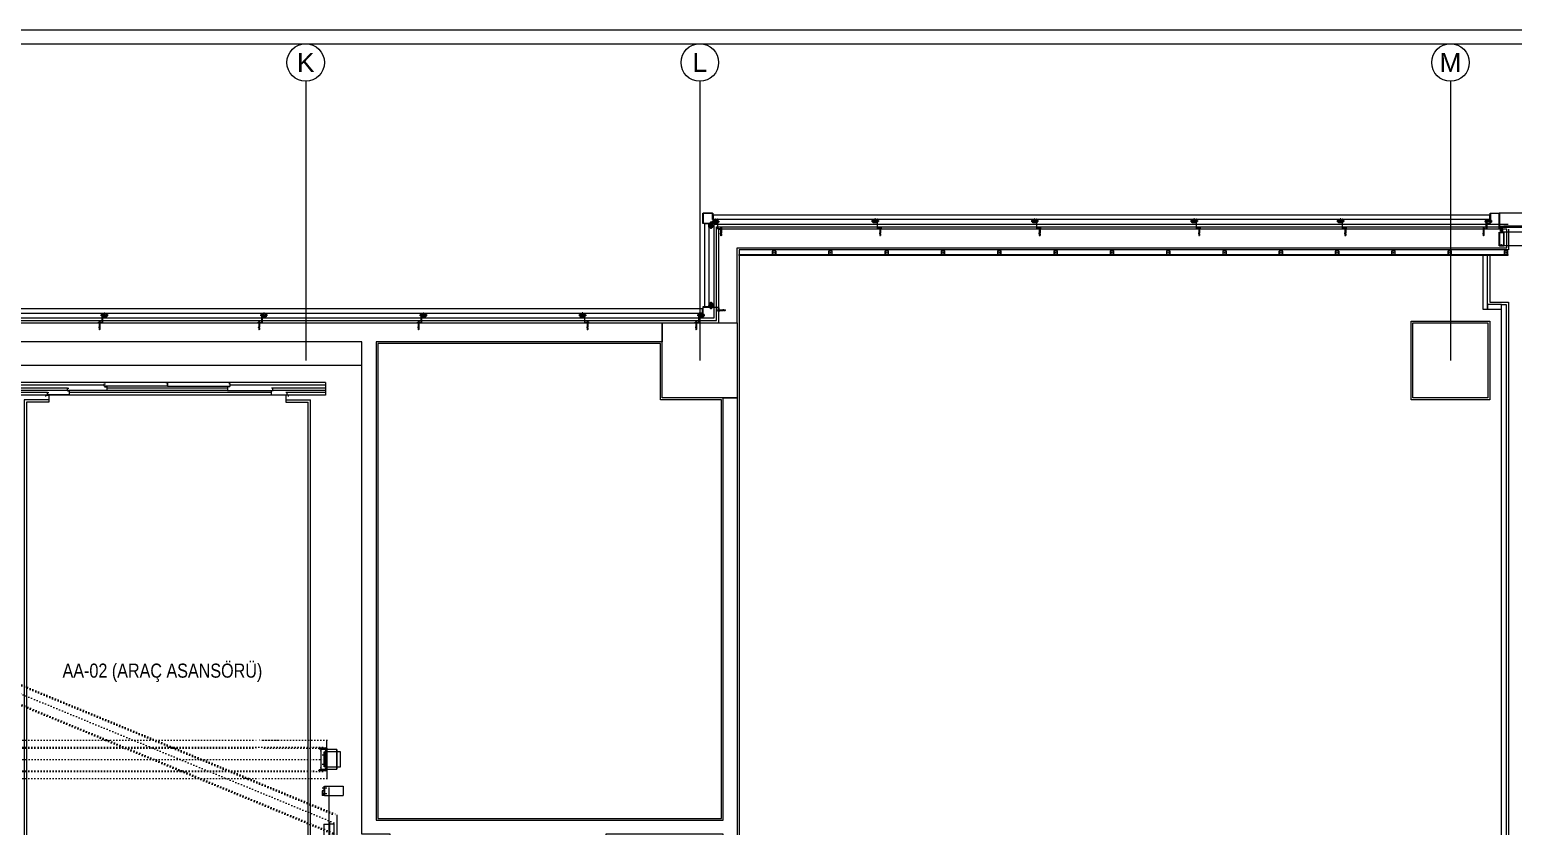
# Model space of a CAD drawing. Extents: x -2365 to 41970, y -230 to 8114.
# Drawn here: x 24722 to 26303, y 3356 to 4205 of the extents above; entities that cross this region are included whole.
import ezdxf
from ezdxf.enums import TextEntityAlignment as Align

# ---------------------------------------------------------------- set-up
doc = ezdxf.new("R2010")
doc.units = 0
doc.header["$LTSCALE"] = 25
doc.linetypes.add('DOT2', pattern=[0.125, 0, -0.125])
doc.linetypes.add('Grundrisse$0$AUSGEZOGEN', pattern=[2, 1, 1])
doc.layers.get('0').update_dxf_attribs({"color": 9, "lineweight": 9})
for name, color, linetype, lineweight in [('00', 9, 'Continuous', 9), ('01', 9, 'Continuous', 9), ('06C', 9, 'Continuous', 9), ('06D', 9, 'Continuous', 9), ('10', 9, 'Continuous', 9), ('10A', 9, 'Continuous', 9), ('11', 9, 'Continuous', 9), ('14', 9, 'Continuous', 9), ('15', 9, 'Continuous', 9), ('20', 9, 'DOT2', 9), ('21', 9, 'Continuous', 9), ('24', 9, 'Continuous', 9), ('33', 9, 'BATTING', 9), ('40A', 9, 'Continuous', 9)]:
    doc.layers.add(name, color=color, linetype=linetype, lineweight=lineweight)
doc.styles.add('Arial', font='arial.ttf', dxfattribs={"height": 2.5})
doc.styles.add('MuuM_TEXT-STANDART', font='ARIALN.TTF')
doc.linetypes.add('BATTING', pattern='A,0.0001,-0.1,[134,ltypeshp.shx,S=0.1,R=0,X=-0.1,Y=0],-0.2,[134,ltypeshp.shx,S=0.1,R=180,X=0.1,Y=0],-0.1', length=0.4001)

# ---------------------------------------------------------------- blocks, each defined once
blk = doc.blocks.new('p-kolon-80x80-vw')
at = {"layer": '01'}
blk.add_lwpolyline([(-40, -40), (-40, 40), (40, 40), (40, -40)], close=True, dxfattribs=at)
blk = doc.blocks.new('p-profil-21')
at = {"layer": '10A', "linetype": 'Continuous'}
for points in [[(2.4, 20.8), (2.3, 20.9), (-2.3, 20.9), (-2.4, 20.8), (-2.4, 20.2), (-2.3, 20.2), (-2.3, 20.1), (-2.4, 19.8), (-2.5, 19.8), (-2.5, 20.8), (-2.4, 21), (-2.4, 21), (2.3, 21), (2.5, 20.9), (2.5, 20.8), (2.5, 19.8), (2.4, 19.8), (2.3, 20.1), (2.3, 20.2), (2.4, 20.2)], [(-2.1, 19.9), (-2, 19.9), (-2, 19.9), (-2, 19.8), (-2.4, 19.8), (-2.3, 20.2), (-2.2, 20.2), (-2.3, 20.2), (-2.3, 20.3), (-2.3, 20.3), (-2.3, 20.5), (-2.2, 20.6), (-2.1, 20.8), (-2.1, 20.8), (-2.1, 20.8), (-2.1, 20.7), (-2.1, 20.4), (-2, 20.3), (-1.1, 20.3), (-1, 20.2), (-1, 20.1), (-0.9, 20), (0, 20), (0, 20), (0, 20), (0.9, 20), (1, 20.1), (1, 20.2), (1.1, 20.3), (2, 20.3), (2, 20.4), (2, 20.7), (2.1, 20.8), (2.1, 20.8), (2.1, 20.8), (2.2, 20.6), (2.3, 20.5), (2.3, 20.3), (2.3, 20.3), (2.3, 20.2), (2.2, 20.2), (2.2, 20.2), (2.3, 19.8), (2, 19.8), (1.9, 19.9), (1.9, 19.9), (2.1, 19.9), (2.1, 20.1), (2, 20.2), (1.1, 20.2), (1.1, 19.9), (1.2, 19.9), (1.2, 19.9), (1.2, 19.8), (-1.2, 19.8), (-1.3, 19.9), (-1.3, 19.9), (-1.1, 19.9), (-1.1, 20.2), (-2, 20.2), (-2.1, 20.1)], [(2.5, 14.7), (2.5, 0.1), (2.5, 0), (2.3, 0), (-2.4, 0), (-2.5, 0.1), (-2.5, 0.1), (-2.5, 14.7), (-2.3, 14.7), (-2.2, 14.7), (-2.2, 14.6), (-2.3, 14.6), (-2.3, 14.4), (-1.9, 14.4), (-1.9, 14.4), (-1.8, 14.4), (-1.4, 14.4), (-1.4, 14.6), (-1.5, 14.6), (-1.5, 14.7), (-1.4, 14.7), (-1.1, 14.7), (-1.1, 14.6), (-1.2, 14.6), (-1.2, 14.4), (-0.7, 14.4), (-0.5, 14.5), (-0.5, 14.6), (-0.5, 15.7), (-0.5, 15.7), (-0.4, 15.7), (-0.2, 15.6), (-0.2, 15.6), (-0.2, 15.5), (-0.2, 15.4), (-0.2, 15.4), (-0.2, 15.4), (-0.2, 15.2), (-0.2, 15.2), (-0.2, 15.2), (-0.2, 15), (-0.2, 15), (-0.2, 15), (-0.2, 14.9), (-0.2, 14.8), (-0.2, 14.8), (-0.2, 14.7), (-0.2, 14.7), (-0.2, 14.6), (-0.2, 14.6), (-0.1, 14.4), (0, 14.3), (0.1, 14.4), (0.2, 14.6), (0.2, 14.7), (0.2, 14.7), (0.2, 14.8), (0.2, 14.9), (0.2, 14.9), (0.2, 15), (0.2, 15.1), (0.2, 15.1), (0.2, 15.1), (0.2, 15.3), (0.2, 15.3), (0.2, 15.3), (0.2, 15.4), (0.2, 15.5), (0.2, 15.5), (0.2, 15.6), (0.3, 15.6), (0.4, 15.7), (0.5, 15.7), (0.5, 15.7), (0.5, 14.6), (0.6, 14.5), (0.6, 14.4), (1.2, 14.4), (1.2, 14.6), (1.1, 14.6), (1.1, 14.7), (1.5, 14.7), (1.5, 14.7), (1.5, 14.6), (1.4, 14.6), (1.4, 14.4), (1.9, 14.4), (1.9, 14.4), (1.9, 14.4), (2.4, 14.4), (2.4, 14.6), (2.2, 14.6), (2.2, 14.7), (2.3, 14.7)]]:
    blk.add_lwpolyline(points, close=True, dxfattribs=at)
at = {"layer": '10A', "linetype": 'Grundrisse$0$AUSGEZOGEN'}
for points in [[(-0.9, 18.2), (-0.9, 18.2), (-0.5, 18.3), (-0.5, 18.2), (-0.6, 18.1), (-0.6, 18.1), (-0.9, 18.1), (-1, 18), (-1.1, 17.9), (-1.1, 17.6), (-1.1, 17.5), (-1.2, 17.5), (-1.2, 17.6), (-1.2, 17.9), (-1.2, 17.9), (-1.2, 18), (-1.2, 18), (-1.1, 18), (-1.1, 18.1), (-1.1, 18.1), (-1, 18.2), (-1, 18.2)], [(-0.9, 17.3), (-0.9, 17.3), (-0.5, 17.4), (-0.5, 17.3), (-0.6, 17.2), (-0.6, 17.2), (-0.9, 17.2), (-1, 17.1), (-1.1, 17), (-1.1, 16.7), (-1.1, 16.7), (-1.2, 16.6), (-1.2, 16.7), (-1.2, 17), (-1.2, 17), (-1.2, 17.1), (-1.2, 17.1), (-1.1, 17.2), (-1.1, 17.2), (-1.1, 17.2), (-1, 17.3), (-1, 17.3)], [(-0.9, 16.4), (-0.9, 16.5), (-0.5, 16.5), (-0.5, 16.4), (-0.6, 16.3), (-0.6, 16.3), (-0.9, 16.3), (-1, 16.2), (-1.1, 16.1), (-1.1, 15.8), (-1.1, 15.8), (-1.2, 15.8), (-1.2, 15.8), (-1.2, 16.1), (-1.2, 16.1), (-1.2, 16.2), (-1.2, 16.2), (-1.1, 16.3), (-1.1, 16.3), (-1.1, 16.4), (-1, 16.4), (-1, 16.4)], [(0.5, 15.8), (0.3, 15.8), (0.2, 15.7), (0.2, 15.6), (0.2, 15.4), (0.2, 15.2), (0.2, 15.2), (0.2, 15.1), (0.2, 15.1), (0.2, 15.1), (0.2, 14.9), (0.2, 14.8), (0.2, 14.8), (0.1, 14.6), (0, 14.6), (-0.1, 14.6), (-0.2, 14.8), (-0.2, 14.8), (-0.2, 14.9), (-0.2, 15.1), (-0.2, 15.1), (-0.2, 15.1), (-0.2, 15.2), (-0.2, 15.2), (-0.2, 15.4), (-0.2, 15.6), (-0.2, 15.7), (-0.3, 15.8), (-0.5, 15.8), (-0.5, 18.6), (-0.5, 18.7), (-0.4, 18.9), (-0.4, 19), (-0.4, 19), (-0.5, 19), (-0.5, 19), (-0.5, 19), (-0.5, 19.6), (-0.4, 19.7), (-0.3, 19.6), (-0.3, 19.5), (-0.3, 19.5), (-0.4, 19.5), (-0.4, 19.2), (-0.3, 19.1), (0, 18.8), (0, 18.8), (0, 18.8), (0.3, 19.1), (0.4, 19.2), (0.4, 19.5), (0.3, 19.5), (0.3, 19.5), (0.3, 19.6), (0.4, 19.7), (0.5, 19.6), (0.5, 19.6), (0.5, 19), (0.5, 19), (0.4, 19), (0.4, 19), (0.4, 18.9), (0.5, 18.7), (0.5, 18.6)], [(0.9, 18.2), (0.9, 18.2), (0.5, 18.3), (0.5, 18.2), (0.5, 18.1), (0.6, 18.1), (0.9, 18.1), (1, 18), (1.1, 17.9), (1.1, 17.6), (1.1, 17.5), (1.1, 17.5), (1.2, 17.6), (1.2, 17.9), (1.2, 17.9), (1.2, 18), (1.1, 18), (1.1, 18), (1.1, 18.1), (1.1, 18.1), (1, 18.2), (1, 18.2)], [(0.9, 17.3), (0.9, 17.3), (0.5, 17.4), (0.5, 17.3), (0.5, 17.2), (0.6, 17.2), (0.9, 17.2), (1, 17.1), (1.1, 17), (1.1, 16.7), (1.1, 16.7), (1.1, 16.6), (1.2, 16.7), (1.2, 17), (1.2, 17), (1.2, 17.1), (1.1, 17.1), (1.1, 17.2), (1.1, 17.2), (1.1, 17.2), (1, 17.3), (1, 17.3)], [(0.9, 16.4), (0.9, 16.5), (0.5, 16.5), (0.5, 16.4), (0.5, 16.3), (0.6, 16.3), (0.9, 16.3), (1, 16.2), (1.1, 16.1), (1.1, 15.8), (1.1, 15.8), (1.1, 15.8), (1.2, 15.8), (1.2, 16.1), (1.2, 16.1), (1.2, 16.2), (1.1, 16.2), (1.1, 16.3), (1.1, 16.3), (1.1, 16.4), (1, 16.4), (1, 16.4)]]:
    blk.add_lwpolyline(points, close=True, dxfattribs=at)
at = {"layer": '10A', "linetype": 'Continuous'}
blk.add_lwpolyline([(2.3, 14.1), (-2.3, 14.1), (-2.3, 0.2), (-0.2, 0.2), (-0.1, 0.3), (-0.1, 0.7), (-0.2, 0.8), (-0.2, 0.8), (-0.3, 0.8), (-0.3, 0.9), (-0.3, 0.9), (-0.4, 1), (-0.4, 1), (-0.4, 1), (-0.4, 1.1), (-0.5, 1.2), (-0.5, 1.2), (-0.5, 1.3), (-0.4, 1.3), (-0.4, 1.4), (-0.4, 1.4), (-0.4, 1.5), (-0.3, 1.5), (-0.3, 1.6), (-0.2, 1.6), (-0.1, 1.5), (-0.1, 1.3), (-0.2, 1.3), (-0.2, 1.3), (-0.2, 1.2), (-0.2, 1.1), (-0.2, 1.1), (-0.1, 1.1), (-0.1, 1), (0, 1), (0.1, 1), (0.1, 1.1), (0.1, 1.1), (0.2, 1.1), (0.2, 1.2), (0.2, 1.3), (0.1, 1.3), (0.1, 1.3), (0.1, 1.4), (0.1, 1.5), (0.2, 1.6), (0.3, 1.6), (0.3, 1.5), (0.3, 1.5), (0.4, 1.4), (0.4, 1.4), (0.4, 1.3), (0.4, 1.3), (0.4, 1.2), (0.4, 1.2), (0.4, 1.1), (0.4, 1), (0.4, 1), (0.4, 1), (0.3, 0.9), (0.3, 0.9), (0.2, 0.8), (0.2, 0.8), (0.2, 0.8), (0.1, 0.7), (0.1, 0.3), (0.1, 0.2), (2.3, 0.2), (2.3, 14.1)], dxfattribs=at)
blk = doc.blocks.new('p-cephe-birincikat-onkisim')
at = {"layer": '06D'}
for points in [[(-240, 17), (-908.1, 17)], [(-240, 3), (-903.1, 3)], [(-240, -18), (-903.1, -18)]]:
    blk.add_lwpolyline(points, dxfattribs=at)
at = {"layer": '15', "linetype": 'Continuous'}
blk.add_lwpolyline([(-905, -3), (-742.3, -3), (-742.3, 1.5), (-905, 1.5)], close=True, dxfattribs=at)
blk.add_blockref('p-profil-21', (-905.5, -18))
blk = doc.blocks.new('cxvxv')
for p, q in [((-21988.4, 8561, 0), (-21988.4, 8560.3, 0)), ((-21988.4, 8560.3, 0), (-21986.6, 8560.3, 0)), ((-21988.4, 8555.4, 0), (-21986.6, 8555.4, 0)), ((-21988.4, 8554.7, 0), (-21988.4, 8555.4, 0)), ((-21986.9, 8561.1, 0), (-21988.2, 8561.1, 0)), ((-21986.9, 8554.7, 0), (-21988.2, 8554.7, 0)), ((-21988, 8561.2, 0), (-21987, 8561.3, 0)), ((-21988, 8561.3, 0), (-21988, 8561.3, 0)), ((-21988, 8561.2, 0), (-21988, 8561.3, 0)), ((-21988, 8561.3, 0), (-21987.9, 8561.3, 0)), ((-21988, 8561.1, 0), (-21987, 8561.2, 0)), ((-21988, 8561.1, 0), (-21988, 8561.2, 0)), ((-21988, 8561.2, 0), (-21988, 8561.2, 0)), ((-21988, 8561.1, 0), (-21988, 8561.1, 0)), ((-21988, 8561.1, 0), (-21988, 8561.1, 0)), ((-21988, 8561.1, 0), (-21988, 8561.1, 0)), ((-21988, 8561, 0), (-21988, 8560.3, 0)), ((-21988, 8560.3, 0), (-21987, 8560.3, 0)), ((-21988, 8560.3, 0), (-21988, 8560.3, 0)), ((-21988, 8560.1, 0), (-21988, 8555.6, 0)), ((-21988, 8555.4, 0), (-21987, 8555.4, 0)), ((-21988, 8554.7, 0), (-21988, 8555.4, 0)), ((-21988, 8555.4, 0), (-21988, 8555.4, 0)), ((-21987.5, 8561.3, 0), (-21987.9, 8561.3, 0)), ((-21987.7, 8561, 0), (-21987.7, 8561.1, 0)), ((-21987.7, 8561.1, 0), (-21987.7, 8561.1, 0)), ((-21987.5, 8561.3, 0), (-21987.1, 8561.3, 0)), ((-21987.1, 8561.3, 0), (-21987.1, 8561.2, 0)), ((-21987, 8561.3, 0), (-21987.1, 8561.3, 0)), ((-21987.1, 8561.3, 0), (-21987, 8561.3, 0)), ((-21987, 8561.3, 0), (-21987.1, 8561.3, 0)), ((-21987, 8561.3, 0), (-21987.1, 8561.3, 0)), ((-21987.1, 8561.2, 0), (-21987, 8561.2, 0)), ((-21987, 8561.2, 0), (-21987.1, 8561.2, 0)), ((-21987.1, 8561.2, 0), (-21987.1, 8561.1, 0)), ((-21987.1, 8561.1, 0), (-21987, 8561.1, 0)), ((-21987.1, 8560.6, 0), (-21987.1, 8561, 0)), ((-21987.1, 8560.6, 0), (-21987.1, 8560.3, 0)), ((-21987.1, 8560.3, 0), (-21987.1, 8560.3, 0)), ((-21987.1, 8555.6, 0), (-21987.1, 8560.1, 0)), ((-21987.1, 8555.1, 0), (-21987.1, 8555.4, 0)), ((-21987.1, 8555.4, 0), (-21987.1, 8555.4, 0)), ((-21987.1, 8555.1, 0), (-21987.1, 8554.7, 0)), ((-21987, 8560.3, 0), (-21987, 8560.3, 0)), ((-21987, 8555.6, 0), (-21987, 8560.1, 0)), ((-21987, 8555.4, 0), (-21987, 8555.4, 0)), ((-21986.6, 8560.3, 0), (-21986.6, 8561, 0)), ((-21986.6, 8555.4, 0), (-21986.6, 8554.7, 0))]:
    blk.add_line(p, q)
at = {"elevation": 0}
for points in [[(-21986.3, 8560.1), (-21988.7, 8560.1), (-21988.7, 8560.3), (-21986.3, 8560.3)], [(-21986.3, 8555.6), (-21988.7, 8555.6), (-21988.7, 8555.4), (-21986.3, 8555.4)]]:
    blk.add_lwpolyline(points, close=True, dxfattribs=at)
for points in [[(-21988, 8560.3), (-21988, 8560.3)], [(-21988, 8560.1), (-21988, 8555.6)], [(-21988, 8555.4), (-21988, 8555.4)]]:
    blk.add_lwpolyline(points, dxfattribs=at)
for centre, radius, start, end in [((-21988.2, 8560.8, 0), 0.315, 45.8497, 134.1503), ((-21988.2, 8555, 0), 0.315, 225.8497, 314.1503), ((-21987.5, 8560, 0), 1.12, 66.8701, 113.1299), ((-21987.5, 8560, 0), 1.12, 66.8701, 113.1299), ((-21987.5, 8555.8, 0), 1.12, 246.8701, 293.1299), ((-21987.5, 8555.8, 0), 1.12, 246.8701, 293.1299), ((-21986.9, 8560.8, 0), 0.313, 45.449, 134.551), ((-21986.9, 8555, 0), 0.313, 225.449, 314.551)]:
    blk.add_arc(centre, radius, start, end)
blk = doc.blocks.new('VIDA')
for p, q in [((-18072, 6524), (-18070, 6525)), ((-18072, 6524), (-18072, 6524)), ((-18072, 6524), (-18072, 6524)), ((-18070, 6523), (-18072, 6524)), ((-18070, 6525), (-18071, 6523)), ((-18071, 6523), (-18070, 6525)), ((-18070, 6523), (-18069, 6525)), ((-18070, 6525), (-18070, 6525)), ((-18070, 6525), (-18070, 6524)), ((-18070, 6524), (-18070, 6525)), ((-18070, 6525), (-18070, 6525)), ((-18070, 6525), (-18070, 6525)), ((-18070, 6525), (-18069, 6525)), ((-18070, 6524), (-18070, 6524)), ((-18069, 6522), (-18070, 6523)), ((-18070, 6523), (-18070, 6523)), ((-18069, 6523), (-18068, 6525)), ((-18069, 6522), (-18069, 6525)), ((-18069, 6525), (-18069, 6522)), ((-18069, 6525), (-18069, 6525)), ((-18069, 6525), (-18069, 6525)), ((-18069, 6525), (-18069, 6525)), ((-18069, 6525), (-18069, 6525)), ((-18069, 6525), (-18068, 6525)), ((-18069, 6523), (-18069, 6522)), ((-18068, 6522), (-18069, 6523)), ((-18069, 6523), (-18069, 6523)), ((-18069, 6522), (-18069, 6522)), ((-18067, 6525), (-18068, 6522)), ((-18068, 6523), (-18067, 6525)), ((-18068, 6525), (-18068, 6523)), ((-18068, 6522), (-18068, 6525)), ((-18068, 6525), (-18068, 6525)), ((-18068, 6525), (-18068, 6522)), ((-18068, 6525), (-18068, 6525)), ((-18068, 6525), (-18068, 6525)), ((-18068, 6525), (-18067, 6525)), ((-18068, 6523), (-18068, 6522)), ((-18068, 6522), (-18068, 6523)), ((-18068, 6523), (-18068, 6523)), ((-18068, 6523), (-18068, 6522)), ((-18067, 6522), (-18068, 6522)), ((-18068, 6522), (-18068, 6522)), ((-18066, 6525), (-18067, 6525)), ((-18067, 6523), (-18066, 6525)), ((-18066, 6525), (-18067, 6522)), ((-18067, 6525), (-18067, 6523)), ((-18067, 6522), (-18067, 6525)), ((-18067, 6525), (-18067, 6525)), ((-18067, 6525), (-18067, 6525)), ((-18067, 6525), (-18067, 6525)), ((-18067, 6522), (-18067, 6523)), ((-18067, 6523), (-18067, 6522)), ((-18067, 6523), (-18067, 6523)), ((-18067, 6523), (-18067, 6522)), ((-18066, 6522), (-18067, 6522)), ((-18066, 6525), (-18066, 6525)), ((-18066, 6525), (-18066, 6525)), ((-18066, 6525), (-18066, 6525)), ((-18066, 6525), (-18066, 6523)), ((-18066, 6522), (-18066, 6525)), ((-18065, 6525), (-18066, 6522)), ((-18066, 6523), (-18065, 6525)), ((-18066, 6525), (-18065, 6525)), ((-18066, 6523), (-18066, 6523)), ((-18066, 6523), (-18066, 6522)), ((-18066, 6523), (-18066, 6522)), ((-18066, 6522), (-18066, 6523)), ((-18065, 6522), (-18066, 6522)), ((-18065, 6525), (-18065, 6523)), ((-18065, 6522), (-18065, 6525)), ((-18065, 6525), (-18065, 6525)), ((-18065, 6525), (-18065, 6525)), ((-18065, 6525), (-18065, 6525)), ((-18065, 6525), (-18064, 6525)), ((-18065, 6523), (-18064, 6525)), ((-18064, 6525), (-18065, 6522)), ((-18065, 6522), (-18064, 6525)), ((-18065, 6523), (-18065, 6522)), ((-18065, 6523), (-18065, 6523)), ((-18065, 6523), (-18065, 6522)), ((-18065, 6522), (-18065, 6523)), ((-18064, 6523), (-18065, 6522)), ((-18064, 6523), (-18065, 6522)), ((-18065, 6522), (-18065, 6522)), ((-18064, 6525), (-18064, 6525)), ((-18064, 6525), (-18064, 6525)), ((-18064, 6525), (-18064, 6525)), ((-18064, 6525), (-18064, 6523)), ((-18064, 6522), (-18062, 6525)), ((-18062, 6525), (-18064, 6522)), ((-18064, 6523), (-18062, 6525)), ((-18062, 6525), (-18064, 6525)), ((-18064, 6523), (-18064, 6523)), ((-18062, 6523), (-18064, 6522)), ((-18062, 6523), (-18064, 6522)), ((-18064, 6522), (-18064, 6523)), ((-18064, 6522), (-18064, 6522)), ((-18063, 6522), (-18062, 6525)), ((-18061, 6525), (-18063, 6523)), ((-18062, 6525), (-18063, 6525)), ((-18062, 6523), (-18063, 6522)), ((-18063, 6522), (-18061, 6523)), ((-18062, 6523), (-18063, 6522)), ((-18063, 6523), (-18061, 6523)), ((-18063, 6522), (-18061, 6522)), ((-18062, 6525), (-18061, 6525)), ((-18062, 6525), (-18062, 6525)), ((-18062, 6525), (-18062, 6525)), ((-18062, 6525), (-18062, 6525)), ((-18061, 6525), (-18062, 6525)), ((-18062, 6523), (-18061, 6525)), ((-18061, 6525), (-18062, 6522)), ((-18062, 6522), (-18061, 6525)), ((-18061, 6523), (-18062, 6525)), ((-18062, 6525), (-18061, 6522)), ((-18062, 6525), (-18062, 6523)), ((-18062, 6525), (-18062, 6525)), ((-18062, 6525), (-18061, 6525)), ((-18062, 6523), (-18062, 6523)), ((-18062, 6522), (-18062, 6523)), ((-18061, 6523), (-18062, 6522)), ((-18061, 6523), (-18062, 6522)), ((-18062, 6522), (-18062, 6522)), ((-18061, 6525), (-18060, 6525)), ((-18061, 6525), (-18061, 6525)), ((-18061, 6525), (-18061, 6525)), ((-18061, 6525), (-18061, 6525)), ((-18061, 6525), (-18061, 6523)), ((-18061, 6522), (-18060, 6525)), ((-18060, 6525), (-18061, 6522)), ((-18061, 6523), (-18060, 6525)), ((-18061, 6523), (-18061, 6523)), ((-18060, 6523), (-18061, 6522)), ((-18060, 6523), (-18061, 6522)), ((-18061, 6522), (-18061, 6523)), ((-18061, 6522), (-18061, 6522)), ((-18060, 6525), (-18060, 6525)), ((-18060, 6525), (-18060, 6525)), ((-18060, 6525), (-18060, 6525)), ((-18060, 6525), (-18060, 6525)), ((-18060, 6525), (-18060, 6523)), ((-18060, 6523), (-18060, 6525)), ((-18059, 6525), (-18060, 6522)), ((-18060, 6522), (-18059, 6525)), ((-18060, 6525), (-18059, 6525)), ((-18059, 6524), (-18060, 6523)), ((-18060, 6522), (-18060, 6523)), ((-18060, 6523), (-18060, 6522)), ((-18060, 6523), (-18060, 6522)), ((-18060, 6523), (-18060, 6523)), ((-18060, 6523), (-18059, 6523)), ((-18060, 6522), (-18060, 6522)), ((-18058, 6527), (-18059, 6527)), ((-18059, 6521), (-18059, 6527)), ((-18059, 6525), (-18059, 6525)), ((-18058, 6521), (-18059, 6521))]:
    blk.add_line(p, q)
for points in [[(-18069, 6525), (-18069, 6523)], [(-18057, 6524), (-18057, 6524), (-18057, 6524), (-18057, 6523)]]:
    blk.add_lwpolyline(points)
for start, end in [(7.5095, 35.2427), (324.7573, 352.4905)]:
    blk.add_arc((-18062, 6524), 5.21, start, end)
blk = doc.blocks.new('çelik dübel')
at = {"ltscale": 7}
for p, q in [((-87, -2), (-85, 2)), ((-85, -6), (-85, 2)), ((-68, 2), (-85, 2)), ((-75, -6), (-75, 2)), ((-70, -6), (-70, 2)), ((-68, 3), (-58, 2)), ((-68, -7), (-68, 3)), ((-58, -6), (-58, 2)), ((-53, 2), (-58, 2)), ((-8, 2), (-58, 2)), ((-53, -6), (-53, 2)), ((-25, -6), (-25, 2)), ((-25, -6), (-24, 2)), ((-23, -6), (-22, 2)), ((-21, -6), (-20, 2)), ((-19, -6), (-18, 2)), ((-17, -6), (-16, 2)), ((-85, -6), (-87, -2)), ((-68, -6), (-85, -6)), ((-68, -7), (-58, -6)), ((-53, -5), (-58, -5)), ((-8, -6), (-58, -6))]:
    blk.add_line(p, q, dxfattribs=at)
for p, q in [((-15, -6), (-14, 2)), ((-13, -6), (-12, 2)), ((-11, -6), (-10, 1)), ((-10, -9), (-10, 5)), ((-9, 5), (-10, 5)), ((-10, 3), (-10, 5)), ((-9, -9), (-9, 5)), ((-8, 2), (-8, 3)), ((-8, -4), (-8, 0)), ((-5, 4), (-7, 4)), ((-5, 1), (-7, 1)), ((-4, 2), (-4, 3)), ((-1, 2), (-4, 2)), ((-4, -4), (-4, 0)), ((-3, -6), (-2, 2)), ((-1, -6), (0, 1)), ((0, -5), (0, 1)), ((-10, -7), (-10, -9)), ((-9, -9), (-10, -9)), ((-8, -6), (-8, -7)), ((-5, -5), (-7, -5)), ((-5, -8), (-7, -8)), ((-4, -6), (-4, -7)), ((-1, -6), (-4, -6))]:
    blk.add_line(p, q)
for points in [[(-68, 1), (-67, 0), (-67, 0), (-67, 0), (-66, -1), (-66, -1), (-66, -2), (-65, -2), (-65, -3), (-65, -3), (-65, -3), (-65, -3), (-64, -4), (-64, -4), (-64, -3), (-64, -3), (-63, -3), (-63, -3), (-63, -3), (-63, -2), (-62, -2), (-62, -2), (-62, -1), (-62, -1), (-61, -1), (-61, -1), (-61, -1), (-61, 0), (-61, 0), (-60, -1), (-60, -1), (-60, -1), (-60, -1), (-60, -1), (-60, -2), (-59, -2), (-59, -3), (-59, -3), (-59, -3), (-58, -3), (-58, -3)], [(-68, 0), (-68, 0), (-68, 0), (-68, -1), (-68, -1), (-68, -1), (-68, -1), (-68, -1), (-68, -1), (-68, -1), (-68, -1), (-68, -1), (-67, -1), (-67, -1), (-67, -1), (-67, -1), (-67, -1), (-67, -1), (-67, -1), (-67, -1), (-67, -1), (-67, -1), (-67, -1), (-67, -1), (-67, -1), (-67, -1), (-67, -1), (-67, -2), (-67, -2), (-67, -2), (-67, -2), (-67, -2), (-67, -2), (-67, -2), (-67, -2), (-67, -2), (-67, -2), (-67, -2), (-67, -2), (-67, -2), (-67, -2), (-67, -2), (-67, -2), (-66, -2), (-66, -3), (-66, -3), (-66, -3), (-66, -3), (-66, -3), (-66, -3), (-66, -3), (-66, -3), (-66, -3), (-66, -3), (-66, -3), (-66, -3), (-66, -3), (-66, -3), (-66, -3), (-66, -3), (-66, -3), (-66, -4), (-66, -4), (-66, -4), (-66, -4), (-66, -4), (-66, -4), (-66, -4), (-66, -4), (-66, -4), (-66, -4), (-66, -4), (-65, -4), (-65, -4), (-65, -4), (-65, -4), (-65, -4), (-65, -4), (-65, -4), (-65, -4), (-65, -4), (-65, -4), (-65, -4), (-65, -4), (-65, -4), (-65, -4), (-65, -5), (-65, -5), (-65, -5), (-64, -5), (-64, -5), (-64, -5), (-64, -5), (-64, -5), (-64, -5), (-64, -5), (-64, -5), (-64, -5), (-64, -5), (-64, -4), (-64, -4), (-64, -4), (-64, -4), (-64, -4), (-64, -4), (-63, -4), (-63, -4), (-63, -4), (-63, -4), (-63, -4), (-63, -4), (-63, -4), (-63, -4), (-63, -4), (-63, -4), (-63, -4), (-63, -4), (-63, -4), (-63, -4), (-63, -4), (-63, -4), (-63, -4), (-63, -4), (-63, -4), (-63, -4), (-63, -4), (-63, -4), (-63, -4), (-63, -4), (-62, -4), (-62, -4), (-62, -3), (-62, -3), (-62, -3), (-62, -3), (-62, -3), (-62, -3), (-62, -3), (-62, -3), (-62, -3), (-62, -3), (-62, -3), (-62, -3), (-62, -3), (-62, -3), (-62, -3), (-62, -3), (-62, -3), (-62, -3), (-62, -3), (-62, -3), (-62, -3), (-62, -3), (-62, -3), (-62, -3), (-62, -3), (-62, -2), (-61, -2), (-61, -2), (-61, -2), (-61, -2), (-61, -2), (-61, -2), (-61, -2), (-61, -2), (-61, -2), (-61, -2), (-61, -2), (-61, -2), (-61, -2), (-61, -2), (-61, -2), (-61, -2), (-61, -2), (-61, -2), (-61, -2), (-61, -2), (-61, -2), (-61, -2), (-61, -2), (-61, -2), (-61, -2), (-61, -2), (-61, -2), (-61, -2), (-61, -2), (-61, -2), (-61, -2), (-61, -2), (-61, -2), (-61, -2), (-61, -2), (-61, -2), (-61, -2), (-61, -2), (-61, -2), (-61, -2), (-61, -2), (-61, -2), (-61, -2), (-60, -2), (-60, -2), (-60, -2), (-60, -2), (-60, -3), (-60, -3), (-60, -3), (-60, -3), (-60, -3), (-60, -3), (-60, -3), (-60, -3), (-60, -3), (-60, -3), (-60, -3), (-60, -3), (-60, -3), (-60, -3), (-60, -3), (-60, -3), (-60, -3), (-60, -3), (-60, -4), (-60, -4), (-60, -4), (-60, -4), (-60, -4), (-60, -4), (-59, -4), (-59, -4), (-59, -4), (-59, -4), (-59, -4), (-59, -4), (-59, -4), (-59, -4), (-59, -4), (-59, -4), (-58, -4), (-58, -4), (-58, -5)]]:
    blk.add_lwpolyline(points)
for centre, start, end in [((-7, 3), 90, 180), ((-7, 2), 180, 270), ((-7, 0), 90, 180), ((-5, 3), 0, 90), ((-5, 2), 270, 0), ((-5, 0), 0, 90), ((-1, 1), 0, 90), ((-7, -4), 180, 270), ((-7, -6), 90, 180), ((-7, -7), 180, 270), ((-5, -4), 270, 0), ((-5, -6), 0, 90), ((-5, -7), 270, 0), ((-1, -5), 270, 0)]:
    blk.add_arc(centre, 1, start, end)
blk = doc.blocks.new('kjdol')
at = {"elevation": -249.8}
for points in [[(77398, 60089.9), (77398, 60085.9), (77394, 60085.9), (77394, 60089.9)], [(77397.8, 60089.7), (77397.8, 60086.1), (77394.2, 60086.1), (77394.2, 60089.7)]]:
    blk.add_lwpolyline(points, close=True, dxfattribs=at)
at = {"ltscale": 10, "elevation": -278.9}
blk.add_lwpolyline([(77394.1, 60089.9), (77403.3, 60089.9, 0.460237), (77404.2, 60090.8), (77404.2, 60094.9), (77403.8, 60094.9), (77403.8, 60091.3, -0.414214), (77402.8, 60090.3), (77394.1, 60090.3)], format="xyb", close=True, dxfattribs=at)
at = {"xscale": 0.1000000000058208, "yscale": 0.1000000000058208, "zscale": 0.1000000000058208, "rotation": 180}
blk.add_blockref('VIDA', (75587.8, 60740.3, -249.8), dxfattribs=at)
blk.add_blockref('cxvxv', (99383.5, 51530.1, -249.8))
at = {"extrusion": (0, 0, -1), "xscale": 0.1000000000058208, "yscale": 0.1000000000058208, "zscale": -0.0999999999999091}
blk.add_blockref('çelik dübel', (-77402.7, 60093.4, 459.2), dxfattribs=at)
blk = doc.blocks.new('cephekompozit2.kat')
at = {"layer": '10'}
for points in [[(2343.7, 29652.6), (2343.7, 29656.6), (2339.7, 29656.6), (2339.7, 29652.6)], [(2343.5, 29652.8), (2343.5, 29656.4), (2339.9, 29656.4), (2339.9, 29652.8)], [(2348.3, 29656.4), (2344.3, 29656.4), (2344.3, 29660.4), (2348.3, 29660.4)], [(2348.2, 29656.6), (2344.6, 29656.6), (2344.6, 29660.2), (2348.2, 29660.2)]]:
    blk.add_lwpolyline(points, close=True, dxfattribs=at)
for points in [[(2344.6, 29660.8), (2347.8, 29660.8, -0.460546), (2348.7, 29659.9), (2348.7, 29655.8), (2348.3, 29655.8), (2348.3, 29659.4, 0.414214), (2347.3, 29660.4), (2344.6, 29660.4)], [(2348.6, 29661), (2348.6, 29651.4, 0.460237), (2349.5, 29650.5), (2353.6, 29650.5), (2353.6, 29650.9), (2350, 29650.9, -0.414214), (2349, 29651.9), (2349, 29661)]]:
    blk.add_lwpolyline(points, format="xyb", close=True, dxfattribs=at)
at = {"layer": '10A'}
for points in [[(2333.2, 29656.7), (2339.7, 29656.7), (2339.7, 29652.6), (2339.5, 29652.6), (2339.5, 29656.5), (2333, 29656.5), (2333, 29667.5), (2343.6, 29667.5), (2343.6, 29661), (2348.6, 29661), (2348.6, 29660.8), (2343.4, 29660.8), (2343.4, 29667.3), (2333.2, 29667.3), (2333.2, 29656.7)], [(2335, 29567.8), (2335, 29656.3), (2339.5, 29656.3), (2339.5, 29567.8), (2335, 29567.8)], [(2334, 29567.5), (2333, 29567.5), (2333, 29561), (2329.2, 29561), (2329.2, 29560.7), (2333.2, 29560.7), (2333.2, 29567.3), (2334.2, 29567.3), (2334.2, 29567.3), (2339.7, 29567.3), (2339.7, 29571.3), (2339.5, 29571.3), (2339.5, 29567.5), (2334, 29567.5), (2334, 29567.5)], [(2332.7, 29565.5), (683.9, 29565.5), (683.9, 29561), (2332.7, 29561), (2332.7, 29565.5)]]:
    blk.add_lwpolyline(points, dxfattribs=at)
blk.add_lwpolyline([(3171.7, 29665.5), (2343.9, 29665.5), (2343.9, 29661), (3171.7, 29661)], close=True, dxfattribs=at)
at = {"layer": '10A', "elevation": 29.1}
blk.add_lwpolyline([(3168.3, 29660.7), (3168.3, 29661), (3172, 29661), (3172, 29667.5), (3182, 29667.5), (3182, 29656.5), (3182, 29656.5), (3182, 29650.5), (3181.7, 29650.5), (3181.7, 29667.2), (3172.3, 29667.2), (3172.3, 29660.7), (3168.3, 29660.7)], dxfattribs=at)
at = {"layer": '33', "ltscale": 0.2}
blk.add_lwpolyline([(3171.7, 25868), (2347.5, 25868), (2347.5, 25967.8), (687.5, 25967.8), (687.5, 27013), (687.4, 29553), (2347.5, 29553), (2347.5, 29653), (3181.7, 29653)], dxfattribs=at)
at = {"layer": '10', "yscale": 0.1000000000058208}
for p, xscale, zscale, rotation in [((533.3, 29003.1), -0.1000000000058208, 0.1000000000021828, 359.9725710339794), ((2997.8, 31467.3), 0.1000000000058208, 0.1000000000058208, 90.02742896600735)]:
    blk.add_blockref('VIDA', p, dxfattribs=dict(at, xscale=xscale, zscale=zscale, rotation=rotation))
at = {"layer": '10', "xscale": -1}
for name, p, rotation in [('cxvxv', (24333.3, 38202.2, 0), 179.9725710339792), ('kjdol', (63258.2, 107054.7, 278.9), 90), ('kjdol', (-75054.3, 89657.2, 249.8), 180), ('kjdol', (61783.2, 106954.7, 249.8), 90), ('kjdol', (61953.2, 106954.7, 249.8), 90), ('kjdol', (62123.2, 106954.7, 249.8), 90), ('kjdol', (62419.1, 106954.7, 278.9), 90)]:
    blk.add_blockref(name, p, dxfattribs=dict(at, rotation=rotation))
at = {"layer": '10'}
for name, p, rotation in [('cxvxv', (-6200.8, 7666.7, 0), 270.0274289660073), ('kjdol', (-57571.3, 107055, 249.8), 270), ('kjdol', (-57401.3, 107055, 249.8), 270), ('kjdol', (-57231.3, 107055, 249.8), 270), ('kjdol', (-57075.5, 107055, 249.8), 270), ('kjdol', (-57883.2, 106954.7, 249.8), 270)]:
    blk.add_blockref(name, p, dxfattribs=dict(at, rotation=rotation))
at = {"layer": '10', "extrusion": (0, 0, -1), "xscale": -0.1000000000058208, "yscale": 0.1000000000058208, "zscale": -0.1000000000058208, "rotation": 270}
blk.add_blockref('çelik dübel', (-2352.1, 29652, 312.5), dxfattribs=at)
blk = doc.blocks.new('0_aks')
at = {"linetype": 'Continuous'}
blk.add_circle((0, 0), 2, dxfattribs=at)
at = {"style": 'Arial'}
blk.add_attdef('AKS', text='', height=2, dxfattribs=at).set_placement((0, 0), align=Align.MIDDLE_CENTER)
blk = doc.blocks.new('p-aks_vw')
at = {"layer": '24', "ltscale": 2}
for points in [[(3620, 3837.5), (3620, 3540)], [(4040, 3837.5), (4040, 3540)], [(4840, 3837.5), (4840, 3540)]]:
    blk.add_lwpolyline(points, dxfattribs=at)
at = {"layer": '24', "xscale": 10, "yscale": 10, "zscale": 10}
for p, values in [((3620, 3857.5), {'AKS': 'K'}), ((4040, 3857.5), {'AKS': 'L'}), ((4840, 3857.5), {'AKS': 'M'})]:
    blk.add_blockref('0_aks', p, dxfattribs=at).add_auto_attribs(values)
blk = doc.blocks.new('NPU240')
for p, q in [((0, -120), (0, 120)), ((0, 120), (85, 120)), ((10, -92), (10, 92)), ((21, 105), (79, 110)), ((85, 120), (85, 117)), ((0, -120), (85, -120)), ((21, -105), (79, -110)), ((85, -120), (85, -117))]:
    blk.add_line(p, q)
for centre, radius, start, end in [((22, 92), 13, 95, 180), ((78, 117), 6.5, 275, 0), ((22, -92), 13, 180, 265), ((78, -117), 6.5, 0, 85)]:
    blk.add_arc(centre, radius, start, end)
blk = doc.blocks.new('asansr-acilmayan')
for p in [(1926.2, 24884.5), (1926.2, 24884.5), (1926.2, 24884.5), (1926.2, 24866.5)]:
    blk.add_point(p)
at = {"layer": '06D'}
for p, q in [((1593.7, 25263.7), (1593.7, 25277.2)), ((1931.2, 25277.2), (1593.7, 25277.2)), ((1695.3, 25274.2), (1593.7, 25274.2)), ((1656.2, 25271.2), (1593.7, 25271.2)), ((1656.2, 25268.7), (1593.7, 25268.7)), ((1826.8, 25271.2), (1698.2, 25271.2)), ((1826.8, 25268.7), (1698.2, 25268.7)), ((1931.2, 25274.2), (1829.6, 25274.2)), ((1931.2, 25271.2), (1875, 25271.2)), ((1931.2, 25268.7), (1875, 25268.7)), ((1931.2, 25277.2), (1931.2, 25263.7)), ((1634.7, 25266.7), (1593.7, 25266.7)), ((1931.2, 25263.7), (1593.7, 25263.7)), ((1610, 25258.7), (1610, 24624.2)), ((1636.2, 25258.7), (1610, 25258.7)), ((1612.5, 25256.2), (1612.5, 24626.7)), ((1636.2, 25256.2), (1612.5, 25256.2)), ((1636.2, 25258.7), (1636.2, 25256.2)), ((1873.2, 25266.7), (1658, 25266.7)), ((1888.7, 25258.7), (1888.7, 25256.2)), ((1888.7, 25258.7), (1915, 25258.7)), ((1888.7, 25256.2), (1912.5, 25256.2)), ((1931.2, 25266.7), (1890.2, 25266.7)), ((1912.5, 24626.7), (1912.5, 25256.2)), ((1915, 24624.2), (1915, 25258.7)), ((1567.5, 25037.5), (1572.5, 25037.5)), ((1570, 25039.5), (1575, 25039.5)), ((1570, 25039.5), (1570, 25029.5)), ((1570, 25032), (1597.5, 25032)), ((1570.5, 25039.5), (1570.5, 25029.5)), ((1575, 25039.5), (1575, 25029.5)), ((1590, 25032), (1590, 24899)), ((1597.5, 25032), (1597.5, 25027)), ((1567.5, 25029), (1572.5, 25029)), ((1570, 25027.6), (1597.5, 25027.6)), ((1570, 25027), (1597.5, 25027)), ((1570, 25027), (1575, 25027)), ((1584.5, 24996.5), (1584.5, 24944.5)), ((1589.5, 24996.5), (1584.5, 24996.5)), ((1589.5, 24944.5), (1589.5, 24996.5)), ((1590.5, 24944.5), (1590.5, 24996.5)), ((1590.5, 24996.5), (1595.5, 24996.5)), ((1595.5, 24944.5), (1595.5, 24996.5)), ((1574.1, 24970.5), (1605.8, 24970.5)), ((1583.5, 24964.8), (1583.6, 24942.5)), ((1584.5, 24944.5), (1589.5, 24944.5)), ((1595.5, 24944.5), (1590.5, 24944.5)), ((1567.5, 24912), (1572.5, 24912)), ((1567.5, 24906), (1572.5, 24906)), ((1570, 24914), (1597.5, 24914)), ((1570, 24904), (1570, 24914)), ((1570, 24914), (1575, 24914)), ((1570, 24913.4), (1597.5, 24913.4)), ((1570, 24909), (1597.5, 24909)), ((1570, 24904), (1575, 24904)), ((1570.5, 24904), (1570.5, 24914)), ((1575, 24904), (1575, 24914)), ((1597.5, 24909), (1597.5, 24914)), ((1592.5, 24887.5), (1592.5, 24896)), ((1932.5, 24887.5), (1932.5, 24896)), ((1572.5, 24880.5), (1567.5, 24880.5)), ((1570, 24867.5), (1570, 24883.5)), ((1570, 24883.5), (1578, 24883.5)), ((1570.5, 24867.5), (1570.5, 24883.5)), ((1573.8, 24865), (1573.8, 24886)), ((1573.8, 24886), (1581.8, 24886)), ((1578, 24883.5), (1578, 24867.5)), ((1581.3, 24886), (1581.3, 24865)), ((1581.8, 24886), (1581.8, 24865)), ((1926.2, 24886), (1926.2, 24865)), ((1943.2, 24886), (1926.2, 24886)), ((1927.5, 24880.5), (1932.5, 24880.5)), ((1929.5, 24883.5), (1929.5, 24867.5)), ((1947, 24883.5), (1930, 24883.5)), ((1930, 24883.5), (1930, 24867.5)), ((1943.2, 24865), (1943.2, 24886)), ((1943.7, 24865), (1943.7, 24886)), ((1947, 24867.5), (1947, 24883.5)), ((1572.5, 24870.5), (1567.5, 24870.5)), ((1578, 24867.5), (1570, 24867.5)), ((1581.8, 24865), (1573.8, 24865)), ((1592.5, 24863.5), (1592.5, 24855)), ((1926.2, 24865), (1943.2, 24865)), ((1927.5, 24870.5), (1932.5, 24870.5)), ((1930, 24867.5), (1947, 24867.5)), ((1932.5, 24863.5), (1932.5, 24855)), ((1932.5, 24845), (1927.5, 24845)), ((1930, 24842), (1927.5, 24842)), ((1927.5, 24842), (1927.5, 24837)), ((1929.5, 24847), (1929.5, 24837)), ((1930, 24847), (1930, 24837)), ((1930, 24847), (1950, 24847)), ((1935, 24712.7), (1935, 24845.7)), ((1950, 24847), (1950, 24837)), ((1932.5, 24839), (1927.5, 24839)), ((1930, 24837.6), (1927.5, 24837.6)), ((1930, 24837), (1927.5, 24837)), ((1930, 24837), (1950, 24837)), ((1934.5, 24809), (1934.5, 24757)), ((1935.5, 24809), (1935.5, 24757)), ((1943.5, 24794.2), (1943.5, 24816.5)), ((1929.5, 24806.5), (1929.5, 24754.5)), ((1929.5, 24806.5), (1934.5, 24806.5)), ((1940.5, 24806.5), (1935.5, 24806.5)), ((1940.5, 24754.5), (1940.5, 24806.5)), ((1925.8, 24780.5), (1919.1, 24780.5)), ((1934.5, 24754.5), (1929.5, 24754.5)), ((1935.5, 24754.5), (1940.5, 24754.5)), ((1930, 24724), (1927.5, 24724)), ((1927.5, 24719), (1927.5, 24724)), ((1930, 24723.4), (1927.5, 24723.4)), ((1932.5, 24722), (1927.5, 24722)), ((1930, 24719), (1927.5, 24719)), ((1932.5, 24716), (1927.5, 24716)), ((1929.5, 24714), (1929.5, 24724)), ((1930, 24724), (1950, 24724)), ((1930, 24714), (1930, 24724)), ((1930, 24714), (1950, 24714)), ((1950, 24714), (1950, 24724)), ((1593.7, 24619.2), (1593.7, 24605.7)), ((1931.2, 24619.2), (1593.7, 24619.2)), ((1636.2, 24624.2), (1610, 24624.2)), ((1636.2, 24626.7), (1612.5, 24626.7)), ((1636.2, 24624.2), (1636.2, 24626.7)), ((1888.7, 24624.2), (1888.7, 24626.7)), ((1888.7, 24626.7), (1912.5, 24626.7)), ((1888.7, 24624.2), (1915, 24624.2)), ((1931.2, 24605.7), (1931.2, 24619.2)), ((1634.7, 24616.2), (1593.7, 24616.2)), ((1656.2, 24613.2), (1593.7, 24613.2)), ((1656.2, 24611.7), (1593.7, 24611.7)), ((1695.3, 24608.7), (1593.7, 24608.7)), ((1931.2, 24605.7), (1593.7, 24605.7)), ((1873.2, 24616.2), (1658, 24616.2)), ((1826.8, 24613.2), (1698.2, 24613.2)), ((1931.2, 24608.7), (1829.6, 24608.7)), ((1931.2, 24613.2), (1875, 24613.2)), ((1931.2, 24611.7), (1875, 24611.7)), ((1931.2, 24616.2), (1890.2, 24616.2))]:
    blk.add_line(p, q, dxfattribs=at)
for points in [[(1656, 25268.2), (1658, 25268.2), (1658, 25264.2), (1634.7, 25264.2), (1634.7, 25266.7), (1636.2, 25266.7)], [(1695.7, 25272.7), (1698.2, 25272.7), (1698.2, 25268.7), (1656.2, 25268.7), (1656.2, 25271.2), (1657.7, 25271.2)], [(1760.8, 25277.2), (1762.3, 25277.2), (1762.3, 25273.2), (1695.3, 25273.2), (1695.3, 25275.7), (1696.8, 25275.7)], [(1764.1, 25277.2), (1762.6, 25277.2), (1762.6, 25273.2), (1829.6, 25273.2), (1829.6, 25275.7), (1828.1, 25275.7)], [(1829.3, 25272.7), (1826.8, 25272.7), (1826.8, 25268.7), (1875, 25268.7), (1875, 25271.2), (1873.5, 25271.2)], [(1875.2, 25268.2), (1873.2, 25268.2), (1873.2, 25264.2), (1890.2, 25264.2), (1890.2, 25266.7), (1888.7, 25266.7)], [(1633.2, 25262.2), (1633.2, 25263.7), (1636.2, 25263.7), (1636.2, 25258.7)], [(1891.7, 25262.2), (1891.7, 25263.7), (1888.7, 25263.7), (1888.7, 25258.7)], [(1633.2, 24620.7), (1633.2, 24619.2), (1636.2, 24619.2), (1636.2, 24624.2)], [(1656, 24614.7), (1658, 24614.7), (1658, 24618.7), (1634.7, 24618.7), (1634.7, 24616.2), (1636.2, 24616.2)], [(1875.2, 24614.7), (1873.2, 24614.7), (1873.2, 24618.7), (1890.2, 24618.7), (1890.2, 24616.2), (1888.7, 24616.2)], [(1891.7, 24620.7), (1891.7, 24619.2), (1888.7, 24619.2), (1888.7, 24624.2)], [(1695.7, 24610.2), (1698.2, 24610.2), (1698.2, 24614.2), (1656.2, 24614.2), (1656.2, 24611.7), (1657.7, 24611.7)], [(1760.8, 24605.7), (1762.3, 24605.7), (1762.3, 24609.7), (1695.3, 24609.7), (1695.3, 24607.2), (1696.8, 24607.2)], [(1764.1, 24605.7), (1762.6, 24605.7), (1762.6, 24609.7), (1829.6, 24609.7), (1829.6, 24607.2), (1828.1, 24607.2)], [(1829.3, 24610.2), (1826.8, 24610.2), (1826.8, 24614.2), (1875, 24614.2), (1875, 24611.7), (1873.5, 24611.7)]]:
    blk.add_lwpolyline(points, dxfattribs=at)
for centre in [(1590, 24970.5), (1935, 24780.5)]:
    blk.add_circle(centre, 1.5, dxfattribs=at)
for centre, radius, start, end in [((1590, 24970.5), 10.8, 120.4584, 239.5416), ((1590, 24970.5), 9.7, 124.542, 235.458), ((1590, 24970.5), 7.5, 137.1666, 222.8334), ((1590, 24970.5), 10.8, 300.4584, 59.5416), ((1590, 24970.5), 9.7, 304.542, 55.458), ((1590, 24970.5), 7.5, 317.1666, 42.8334), ((1935, 24780.5), 10.8, 120.4584, 239.5416), ((1935, 24780.5), 9.7, 124.542, 235.458), ((1935, 24780.5), 7.5, 137.1666, 222.8334), ((1935, 24780.5), 10.8, 300.4584, 59.5416), ((1935, 24780.5), 9.7, 304.542, 55.458), ((1935, 24780.5), 7.5, 317.1666, 42.8334)]:
    blk.add_arc(centre, radius, start, end, dxfattribs=at)
for p in [(1573.8, 24884.5), (1943.2, 24884.5), (1573.8, 24866.5), (1573.8, 24866.5), (1573.8, 24866.5), (1581.8, 24866.5)]:
    blk.add_point(p, dxfattribs=at)
at = {"layer": '20'}
for p, q in [((1579.1, 24956.7), (1943.5, 24806.6)), ((1583.5, 24963.6), (1943, 24815.4)), ((1583.6, 24964.7), (1943.5, 24816.5)), ((1583.6, 24942.5), (1943.5, 24794.2)), ((1584, 24943.5), (1943.5, 24795.4)), ((1592.5, 24896), (1860, 24896)), ((1592.5, 24888.4), (1932.5, 24888.4)), ((1592.5, 24887.5), (1860, 24887.5)), ((1880, 24896), (1860, 24896)), ((1932.5, 24896), (1860, 24896)), ((1924, 24887.5), (1860, 24887.5)), ((1570, 24875.5), (1930, 24875.5)), ((1592.5, 24863.5), (1924, 24863.5)), ((1592.5, 24862.6), (1932.5, 24862.6)), ((1592.5, 24855), (1862.5, 24855)), ((1932.5, 24855), (1860, 24855))]:
    blk.add_line(p, q, dxfattribs=at)
at = {"layer": '06D', "xscale": 0.0999999999985448, "yscale": 0.0999999999985448, "zscale": 0.0999999999985448}
blk.add_blockref('NPU240', (1592.5, 24875.5), dxfattribs=at)
at = {"layer": '06D', "xscale": 0.0999999999985448, "yscale": 0.0999999999985448, "zscale": 0.0999999999985448, "rotation": 180}
blk.add_blockref('NPU240', (1932.5, 24875.5), dxfattribs=at)
blk = doc.blocks.new('Prf-40x40')
for points in [[(1.5, -2), (-1.5, -2, -0.414214), (-2, -1.5), (-2, 1.5, -0.414214), (-1.5, 2), (1.5, 2, -0.414214), (2, 1.5), (2, -1.5, -0.414214)], [(1.5, -1.7), (-1.5, -1.7, -0.414214), (-1.7, -1.5), (-1.7, 1.5, -0.414214), (-1.5, 1.7), (1.5, 1.7, -0.414214), (1.7, 1.5), (1.7, -1.5, -0.414214)]]:
    blk.add_lwpolyline(points, format="xyb", close=True)
blk.add_point((0, 0))

msp = doc.modelspace()

# ---------------------------------------------------------------- linework, layer by layer
at = {"layer": '00'}
msp.add_lwpolyline([(25475.84, 3972.5), (26295.84, 3972.5), (26295.84, 3992.5), (25455.84, 3992.5), (25455.84, 3892.5), (25475.84, 3892.5)], close=True, dxfattribs=at)
msp.add_lwpolyline([(25395.84, 3142.5), (25039.04, 3142.5), (25039.04, 3157.5), (25105.84, 3157.5), (25105.84, 3347.5), (25075.84, 3347.5), (25075.84, 3872.5), (24675.84, 3872.5), (24675.84, 3892.5), (25395.84, 3892.5), (25395.84, 3872.5), (25090.84, 3872.5), (25090.84, 3362.5), (25460.84, 3362.5), (25460.84, 3812.5), (25475.84, 3812.5), (25475.84, 3192.5), (25460.84, 3192.5), (25460.84, 3347.5), (25335.84, 3347.5), (25335.84, 3157.5), (25395.84, 3157.5)], dxfattribs=at)
at = {"layer": '06C'}
msp.add_lwpolyline([(26277.84, 3964.26), (26277.84, 3914.5), (26297.84, 3914.5), (26297.84, 290.44), (26277.84, 290.44), (26277.83, 241.5)], dxfattribs=at)
at = {"layer": '06D', "elevation": 29.1}
msp.add_lwpolyline([(26297.31, 3997.5), (25450.84, 3997.5), (25450.84, 3897.5), (23790.84, 3897.5), (23790.84, 307.5), (25450.84, 307.5), (25450.84, 207.5), (26295.54, 207.5)], dxfattribs=at)
at = {"layer": '06D'}
for points in [[(26270.34, 3964.26), (26270.34, 3907), (26275.34, 3907)], [(26275.34, 3907), (26275.34, 3964.26)], [(26290.34, 3912), (26275.34, 3912), (26275.34, 3907), (26290.34, 3907)], [(24675.84, 3847.5), (25075.84, 3847.5)]]:
    msp.add_lwpolyline(points, dxfattribs=at)
msp.add_lwpolyline([(26290.34, 3912), (26295.34, 3912), (26295.34, 1650.5), (26290.34, 1650.5)], close=True, dxfattribs=at)
at = {"layer": '11', "elevation": -29.1}
msp.add_lwpolyline([(25477.84, 3964.26), (25477.84, 3965.26), (26297.09, 3965.26), (26297.09, 3964.26)], close=True, dxfattribs=at)
at = {"layer": '14'}
msp.add_lwpolyline([(26297.84, 3992.5), (26297.84, 3970.5), (25477.84, 3970.5), (25477.84, 234.5), (26297.84, 234.5), (26297.84, 212.5)], dxfattribs=at)
for points in [[(26193.84, 3894.5), (26277.84, 3894.5), (26277.84, 3810.5), (26193.84, 3810.5)], [(25458.84, 3364.5), (25458.84, 3810.5), (25393.84, 3810.5), (25393.84, 3870.5), (25092.84, 3870.5), (25092.84, 3364.5)]]:
    msp.add_lwpolyline(points, close=True, dxfattribs=at)
at = {"layer": '40A'}
for points in [[(27980, 0), (20985, 0), (20985, 4205), (27980, 4205)], [(21065, 4190), (27440.06, 4190), (27440.06, 15), (21065, 15)]]:
    msp.add_lwpolyline(points, close=True, dxfattribs=at)

# ---------------------------------------------------------------- block references
for name, p in [('cephekompozit2.kat', (23106.14, -25658.02)), ('p-cephe-birincikat-onkisim', (27195.84, 3992.5)), ('p-kolon-80x80-vw', (25435.84, 3852.5)), ('p-kolon-80x80-vw', (26235.84, 3852.5)), ('asansr-acilmayan', (23105.84, -21448.2))]:
    msp.add_blockref(name, p)
at = {"layer": '10', "xscale": -1}
for p in [(25515.09, 3967.26, -29.1), (25575.09, 3967.26, -29.1), (25635.09, 3967.26, -29.1), (25695.09, 3967.26, -29.1), (25755.09, 3967.26, -29.1), (25815.09, 3967.26, -29.1), (25875.09, 3967.26, -29.1), (25935.09, 3967.26, -29.1), (25995.09, 3967.26, -29.1), (26055.09, 3967.26, -29.1), (26115.09, 3967.26, -29.1), (26175.09, 3967.26, -29.1), (26235.09, 3967.26, -29.1), (26295.09, 3967.26, -29.1)]:
    msp.add_blockref('Prf-40x40', p, dxfattribs=at)
at = {"layer": '24'}
msp.add_blockref('p-aks_vw', (21395.84, 312.5), dxfattribs=at)

# ---------------------------------------------------------------- texts
at = {"layer": '21', "insert": (24863.15, 3519.61), "char_height": 15, "attachment_point": 5, "style": 'MuuM_TEXT-STANDART'}
msp.add_mtext_dynamic_manual_height_columns('AA-02 (ARAÇ ASANSÖRÜ)', width=388.5584, gutter_width=156.51, heights=[0], dxfattribs=at)

doc.saveas('drawing.dxf')
